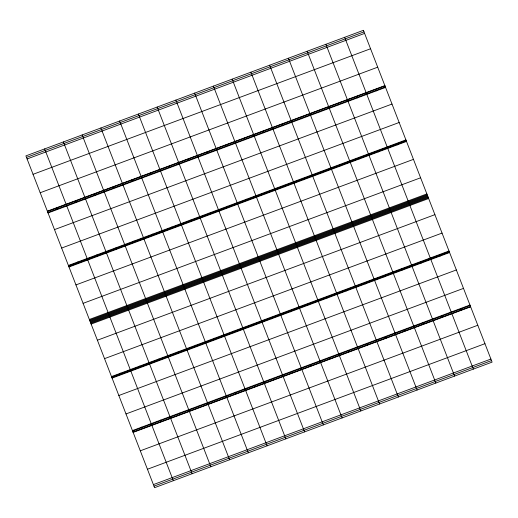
<?xml version="1.0" encoding="UTF-8"?>
<svg xmlns="http://www.w3.org/2000/svg" width="518" height="518" viewBox="0 0 518 518"><rect width="100%" height="100%" fill="white"/><g stroke="black" fill="none" stroke-linecap="round" stroke-linejoin="round"><path stroke-width="0.78" d="M26.496 157.414L364.005 31.863M27.091 158.948L364.601 33.398M33.048 174.313L370.558 48.757M40.197 192.741L377.706 67.191M47.352 211.176L384.855 85.625M47.449 211.435L384.958 85.878M47.844 212.458L385.353 86.907M48.044 212.969L385.554 87.419M54.5 229.61L392.003 104.06M61.648 248.044L399.158 122.494M68.402 265.456L405.905 139.899M68.596 265.967L406.106 140.41M68.797 266.479L406.306 140.922M68.998 266.99L406.507 141.433M75.945 284.913L413.455 159.356M83.094 303.341L420.603 177.791M89.355 319.47L426.858 193.92M89.653 320.241L427.156 194.69M89.951 321.011L427.454 195.454M90.249 321.775L427.751 196.225M90.546 322.546L428.049 196.989M90.844 323.31L428.347 197.759M91.142 324.08L428.645 198.53M97.397 340.209L434.906 214.659M104.545 358.644L442.055 233.087M111.493 376.567L449.002 251.01M111.694 377.078L449.203 251.521M111.894 377.59L449.404 252.033M112.095 378.101L449.598 252.544M118.842 395.506L456.352 269.956M125.997 413.94L463.5 288.39M132.446 430.581L469.955 305.031M132.647 431.093L470.156 305.542M133.042 432.122L470.551 306.565M133.145 432.375L470.648 306.824M140.294 450.809L477.803 325.259M147.442 469.243L484.952 343.687M153.399 484.602L490.909 359.052M153.995 486.137L491.504 360.586M375.582 89.368L376.178 90.903M396.535 143.389L397.131 144.923M439.627 254.5L440.222 256.034M460.58 308.521L461.175 310.055M344.658 37.302L473.348 369.094M356.831 96.342L357.426 97.883M377.784 150.362L378.38 151.897M420.881 261.473L421.477 263.008M441.828 315.494L442.424 317.029M325.906 44.276L454.597 376.074M338.079 103.322L338.675 104.856M359.032 157.336L359.628 158.877M402.13 268.447L402.726 269.988M423.083 322.468L423.679 324.003M307.155 51.25L435.852 383.048M319.328 110.295L319.923 111.83M340.281 164.316L340.876 165.851M383.378 275.427L383.974 276.962M404.331 329.442L404.927 330.983M288.403 58.223L417.1 390.022M300.576 117.269L301.172 118.803M321.529 171.29L322.125 172.824M364.627 282.401L365.222 283.935M385.58 336.422L386.175 337.956M269.658 65.203L398.348 396.995M281.831 124.242L282.427 125.783M302.777 178.263L303.373 179.798M345.875 289.374L346.471 290.909M366.828 343.395L367.424 344.93M250.906 72.177L379.597 403.975M263.079 131.222L263.675 132.757M284.032 185.237L284.628 186.778M327.123 296.348L327.719 297.889M348.077 350.369L348.672 351.903M232.155 79.15L360.845 410.949M244.328 138.196L244.923 139.731M265.281 192.217L265.876 193.751M308.378 303.328L308.974 304.862M329.325 357.342L329.921 358.883M213.403 86.124L342.094 417.922M225.576 145.169L226.172 146.704M246.529 199.19L247.125 200.725M289.627 310.301L290.222 311.836M310.58 364.322L311.176 365.857M194.651 93.104L323.349 424.896M206.824 152.143L207.42 153.678M227.778 206.164L228.373 207.699M270.875 317.275L271.471 318.81M291.828 371.296L292.424 372.83M175.906 100.078L304.597 431.876M188.079 159.117L188.675 160.658M209.026 213.138L209.622 214.672M252.124 324.249L252.719 325.783M273.077 378.269L273.672 379.804M157.155 107.051L285.845 438.85M169.328 166.097L169.923 167.631M190.281 220.111L190.877 221.652M233.372 331.222L233.968 332.763M254.325 385.243L254.921 386.778M138.403 114.025L267.094 445.823M150.576 173.07L151.172 174.605M171.529 227.091L172.125 228.626M214.627 338.202L215.223 339.737M235.573 392.217L236.169 393.758M119.652 121.005L248.342 452.797M131.825 180.044L132.42 181.578M152.778 234.065L153.373 235.599M195.875 345.176L196.471 346.71M216.828 399.197L217.424 400.731M100.9 127.978L229.597 459.777M113.073 187.017L113.669 188.558M134.026 241.038L134.622 242.573M177.124 352.149L177.719 353.684M198.077 406.17L198.672 407.705M82.148 134.952L210.845 466.75M94.321 193.997L94.917 195.532M115.274 248.012L115.87 249.553M158.372 359.123L158.968 360.664M179.325 413.144L179.921 414.678M63.403 141.926L192.094 473.724M75.576 200.971L76.172 202.506M96.523 254.992L97.119 256.527M139.62 366.103L140.216 367.638M160.574 420.117L161.169 421.658M44.652 148.906L173.342 480.698M56.825 207.945L57.42 209.479M77.778 261.966L78.373 263.5M120.869 373.077L121.465 374.611M141.822 427.097L142.418 428.632M363.409 30.322L25.9 155.879L154.591 487.678L492.1 362.121L363.409 30.322"/></g></svg>
